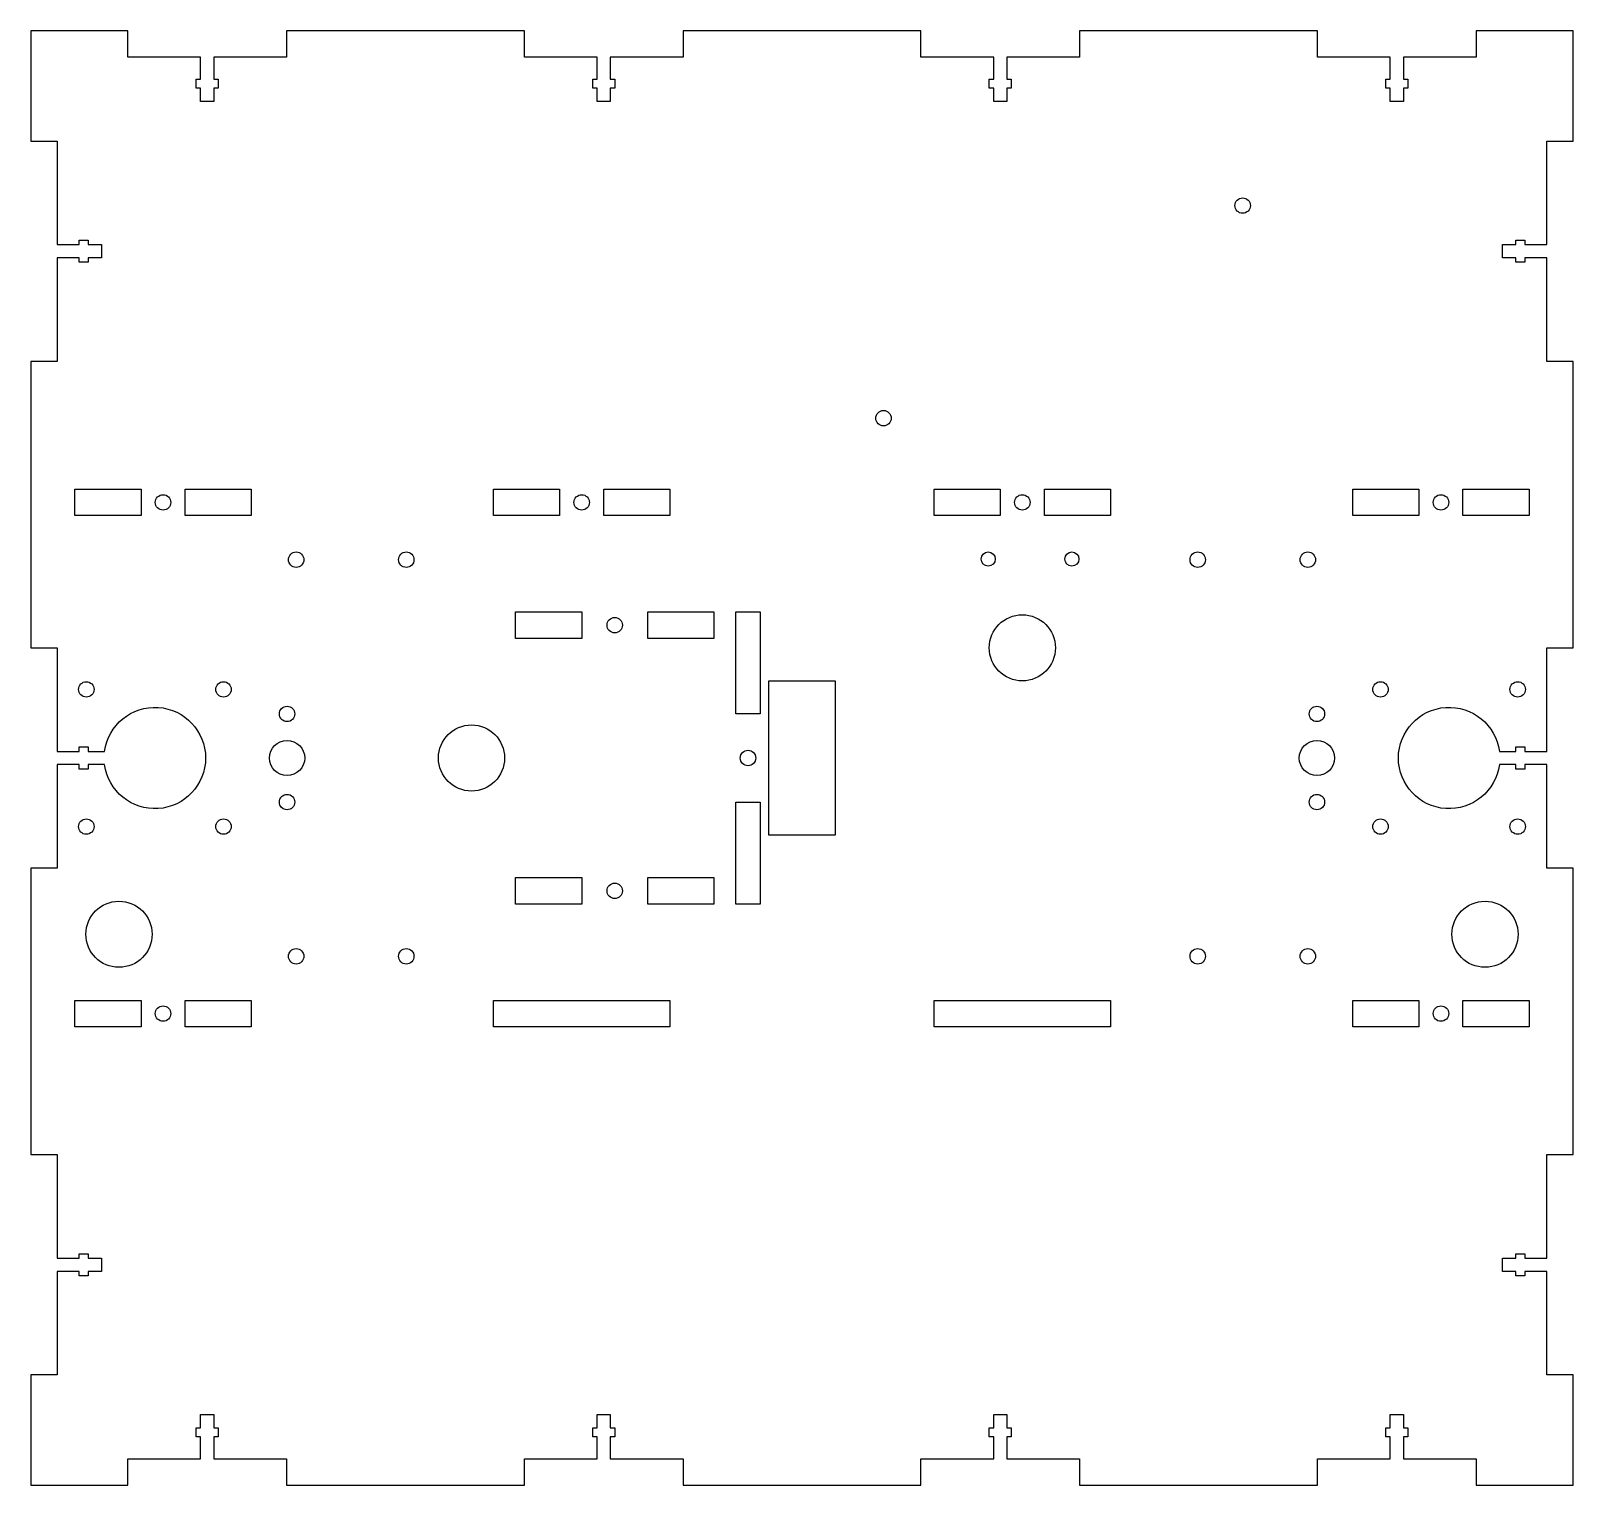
# Model space of a CAD drawing. Header units: millimetres. Extents: x -175 to 175, y -165 to 165.
import ezdxf

# ---------------------------------------------------------------- set-up
doc = ezdxf.new("R2010")
doc.units = ezdxf.units.MM

msp = doc.modelspace()

# ---------------------------------------------------------------- linework, layer by layer
msp.add_lwpolyline([(-162, 1.5), (-158.25, 1.5, -15.267836), (-158.25, -1.5), (-162, -1.5), (-162, -2.5), (-164, -2.5), (-164, -1.5), (-169, -1.5), (-169, -25), (-175, -25), (-175, -90), (-169, -90), (-169, -113.5), (-164, -113.5), (-164, -112.5), (-162, -112.5), (-162, -113.5), (-159, -113.5), (-159, -116.5), (-162, -116.5), (-162, -117.5), (-164, -117.5), (-164, -116.5), (-169, -116.5), (-169, -140), (-175, -140), (-175, -165), (-153, -165), (-153, -159), (-136.5, -159), (-136.5, -154), (-137.5, -154), (-137.5, -152), (-136.5, -152), (-136.5, -149), (-133.5, -149), (-133.5, -152), (-132.5, -152), (-132.5, -154), (-133.5, -154), (-133.5, -159), (-117, -159), (-117, -165), (-63, -165), (-63, -159), (-46.5, -159), (-46.5, -154), (-47.5, -154), (-47.5, -152), (-46.5, -152), (-46.5, -149), (-43.5, -149), (-43.5, -152), (-42.5, -152), (-42.5, -154), (-43.5, -154), (-43.5, -159), (-27, -159), (-27, -165), (27, -165), (27, -159), (43.5, -159), (43.5, -154), (42.5, -154), (42.5, -152), (43.5, -152), (43.5, -149), (46.5, -149), (46.5, -152), (47.5, -152), (47.5, -154), (46.5, -154), (46.5, -159), (63, -159), (63, -165), (117, -165), (117, -159), (133.5, -159), (133.5, -154), (132.5, -154), (132.5, -152), (133.5, -152), (133.5, -149), (136.5, -149), (136.5, -152), (137.5, -152), (137.5, -154), (136.5, -154), (136.5, -159), (153, -159), (153, -165), (175, -165), (175, -140), (169, -140), (169, -116.5), (164, -116.5), (164, -117.5), (162, -117.5), (162, -116.5), (159, -116.5), (159, -113.5), (162, -113.5), (162, -112.5), (164, -112.5), (164, -113.5), (169, -113.5), (169, -90), (175, -90), (175, -25), (169, -25), (169, -1.5), (164, -1.5), (164, -2.5), (162, -2.5), (162, -1.5), (158.25, -1.5, -15.267836), (158.25, 1.5), (162, 1.5), (162, 2.5), (164, 2.5), (164, 1.5), (169, 1.5), (169, 25), (175, 25), (175, 90), (169, 90), (169, 113.5), (164, 113.5), (164, 112.5), (162, 112.5), (162, 113.5), (159, 113.5), (159, 116.5), (162, 116.5), (162, 117.5), (164, 117.5), (164, 116.5), (169, 116.5), (169, 140), (175, 140), (175, 165), (153, 165), (153, 159), (136.5, 159), (136.5, 154), (137.5, 154), (137.5, 152), (136.5, 152), (136.5, 149), (133.5, 149), (133.5, 152), (132.5, 152), (132.5, 154), (133.5, 154), (133.5, 159), (117, 159), (117, 165), (63, 165), (63, 159), (46.5, 159), (46.5, 154), (47.5, 154), (47.5, 152), (46.5, 152), (46.5, 149), (43.5, 149), (43.5, 152), (42.5, 152), (42.5, 154), (43.5, 154), (43.5, 159), (27, 159), (27, 165), (-27, 165), (-27, 159), (-43.5, 159), (-43.5, 154), (-42.5, 154), (-42.5, 152), (-43.5, 152), (-43.5, 149), (-46.5, 149), (-46.5, 152), (-47.5, 152), (-47.5, 154), (-46.5, 154), (-46.5, 159), (-63, 159), (-63, 165), (-117, 165), (-117, 159), (-133.5, 159), (-133.5, 154), (-132.5, 154), (-132.5, 152), (-133.5, 152), (-133.5, 149), (-136.5, 149), (-136.5, 152), (-137.5, 152), (-137.5, 154), (-136.5, 154), (-136.5, 159), (-153, 159), (-153, 165), (-175, 165), (-175, 140), (-169, 140), (-169, 116.5), (-164, 116.5), (-164, 117.5), (-162, 117.5), (-162, 116.5), (-159, 116.5), (-159, 113.5), (-162, 113.5), (-162, 112.5), (-164, 112.5), (-164, 113.5), (-169, 113.5), (-169, 90), (-175, 90), (-175, 25), (-169, 25), (-169, 1.5), (-164, 1.5), (-164, 2.5), (-162, 2.5)], format="xyb", close=True)
for points in [[(-165, 55), (-165, 61), (-150, 61), (-150, 55)], [(-140, 55), (-140, 61), (-125, 61), (-125, 55)], [(-70, 55), (-70, 61), (-55, 61), (-55, 55)], [(-45, 55), (-45, 61), (-30, 61), (-30, 55)], [(30, 55), (30, 61), (45, 61), (45, 55)], [(55, 55), (55, 61), (70, 61), (70, 55)], [(125, 55), (125, 61), (140, 61), (140, 55)], [(165, 61), (165, 55), (150, 55), (150, 61)], [(-50, 27.15), (-65, 27.15), (-65, 33.15), (-50, 33.15)], [(-20, 27.15), (-35, 27.15), (-35, 33.15), (-20, 33.15)], [(-15, 33.15), (-9.5, 33.15), (-9.5, 10), (-15, 10)], [(-7.5, -17.5), (-7.5, 17.5), (7.5, 17.5), (7.5, -17.5)], [(-15, -33.15), (-15, -10), (-9.5, -10), (-9.5, -33.15)], [(-65, -33.15), (-65, -27.15), (-50, -27.15), (-50, -33.15)], [(-35, -33.15), (-35, -27.15), (-20, -27.15), (-20, -33.15)], [(-150, -55), (-150, -61), (-165, -61), (-165, -55)], [(-125, -55), (-125, -61), (-140, -61), (-140, -55)], [(-70, -55), (-30, -55), (-30, -61), (-70, -61)], [(30, -55), (70, -55), (70, -61), (30, -61)], [(140, -55), (140, -61), (125, -61), (125, -55)], [(165, -61), (150, -61), (150, -55), (165, -55)]]:
    msp.add_lwpolyline(points, close=True)
for centre, radius in [((100, 125.35), 1.75), ((18.5, 77.1), 1.75), ((-145, 58), 1.75), ((-50, 58), 1.75), ((50, 58), 1.75), ((145, 58), 1.75), ((-114.8, 45), 1.75), ((-89.8, 45), 1.75), ((42.25, 45.15), 1.6), ((61.25, 45.15), 1.6), ((89.8, 45), 1.75), ((114.8, 45), 1.75), ((-42.5, 30.15), 1.75), ((50, 25), 7.5), ((-162.41, 15.56), 1.75), ((-131.29, 15.56), 1.75), ((131.29, 15.56), 1.75), ((162.41, 15.56), 1.75), ((-116.85, 10), 1.75), ((116.85, 10), 1.75), ((-75, 0), 7.5), ((-116.85, 0), 4), ((116.85, 0), 4), ((-12.25, 0), 1.75), ((-116.85, -10), 1.75), ((116.85, -10), 1.75), ((-162.41, -15.56), 1.75), ((-131.29, -15.56), 1.75), ((131.29, -15.56), 1.75), ((162.41, -15.56), 1.75), ((-42.5, -30.15), 1.75), ((-155, -40), 7.5), ((155, -40), 7.5), ((-114.8, -45), 1.75), ((-89.8, -45), 1.75), ((89.8, -45), 1.75), ((114.8, -45), 1.75), ((-145, -58), 1.75), ((145, -58), 1.75)]:
    msp.add_circle(centre, radius)

doc.saveas('drawing.dxf')
